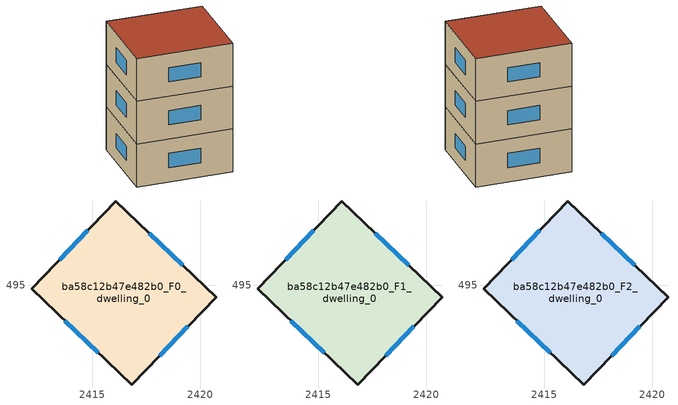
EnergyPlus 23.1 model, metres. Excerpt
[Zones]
ba58c12b47e482b0_F0_dwelling_0
 floor ground (EU_floor_Construction): 2420.74,494.44 2416.82,490.37 2412.18,494.83 2416.1,498.9 z0
 wall outside (EU_wall_Construction): 2412.18,494.83 2416.82,490.37 2420.74,494.44 2416.1,498.9 2412.18,494.83 z0:3
 window (EU_Window_Construction): 2413.72,493.35 2415.27,491.86 / 2414.79,497.55 2413.48,496.19 / 2419.19,495.93 2417.64,497.42 / 2418.12,491.73 2419.43,493.09 z1:2
ba58c12b47e482b0_F1_dwelling_0
 floor to ba58c12b47e482b0_F0_dwelling_0 (EU_floor_Construction): 2420.74,494.44 2416.82,490.37 2412.18,494.83 2416.1,498.9 z3
 wall outside (EU_wall_Construction): 2412.18,494.83 2416.82,490.37 2420.74,494.44 2416.1,498.9 2412.18,494.83 z3:6
 window (EU_Window_Construction): 2413.72,493.35 2415.27,491.86 / 2414.79,497.55 2413.48,496.19 / 2419.19,495.93 2417.64,497.42 / 2418.12,491.73 2419.43,493.09 z4:5
ba58c12b47e482b0_F2_dwelling_0
 floor to ba58c12b47e482b0_F1_dwelling_0 (EU_floor_Construction): 2420.74,494.44 2416.82,490.37 2412.18,494.83 2416.1,498.9 z6
 wall outside (EU_wall_Construction): 2412.18,494.83 2416.82,490.37 2420.74,494.44 2416.1,498.9 2412.18,494.83 z6:9
 window (EU_Window_Construction): 2413.72,493.35 2415.27,491.86 / 2414.79,497.55 2413.48,496.19 / 2419.19,495.93 2417.64,497.42 / 2418.12,491.73 2419.43,493.09 z7:8
 roof outside (EU_roof_Construction): 2416.82,490.37 2420.74,494.44 2416.1,498.9 2412.18,494.83 z9
[Building]
EU S2 Campaign: North Axis=0; Terrain=City; Solar Distribution=FullExterior
[Site:Location]
Bologna: Latitude=44.5; Longitude=11.25; Time Zone=1; Elevation=37
[SizingPeriod:WeatherFileDays]
AnnualSizingPeriod: Begin Month=1; Begin Day of Month=1; End Month=12; End Day of Month=31; Day of Week for Start Day=Monday; Use Weather File Daylight Saving Period=No; Use Weather File Rain and Snow Indicators=No
[MATERIAL]
EU_InternalMass_Material: Roughness=MediumRough; Thickness=0.1; Conductivity=1; Density=1800; Specific Heat=900; Thermal Absorptance=0.9; Solar Absorptance=0.7; Visible Absorptance=0.7
[MATERIAL:NOMASS] Roughness=MediumRough; Thermal Absorptance=0.9; Solar Absorptance=0.7; Visible Absorptance=0.7
Name | Thermal Resistance
EU_wall_NoMass | 0.937881
EU_roof_NoMass | 0.548572
EU_floor_NoMass | 0.71348
[WINDOWMATERIAL:SIMPLEGLAZINGSYSTEM]
EU_Window_SimpleGlazing: UFactor=4.25633; Solar Heat Gain Coefficient=0.85; Visible Transmittance=0.85
[CONSTRUCTION]
EU_wall_Construction: EU_wall_NoMass
EU_roof_Construction: EU_roof_NoMass
EU_floor_Construction: EU_floor_NoMass
EU_Window_Construction: EU_Window_SimpleGlazing
EU_InternalMass_Construction: EU_InternalMass_Material
[ZONE] Type=1; Multiplier=1; Ceiling Height=autocalculate; Volume=109.104; Floor Area=autocalculate; Part of Total Floor Area=Yes
ba58c12b47e482b0_F0_dwelling_0; ba58c12b47e482b0_F1_dwelling_0; ba58c12b47e482b0_F2_dwelling_0
[INTERNALMASS] Construction=EU_InternalMass_Construction; Surface Area=36.368
Name | Zone or ZoneList
ba58c12b47e482b0_F0_dwelling_0_EU_InternalMass | ba58c12b47e482b0_F0_dwelling_0
ba58c12b47e482b0_F1_dwelling_0_EU_InternalMass | ba58c12b47e482b0_F1_dwelling_0
ba58c12b47e482b0_F2_dwelling_0_EU_InternalMass | ba58c12b47e482b0_F2_dwelling_0
[OTHEREQUIPMENT] Fuel Type=Electricity; Design Level Calculation Method=Watts/Area; Power per Zone Floor Area=1; Fraction Latent=0; Fraction Radiant=0; Fraction Lost=0; Carbon Dioxide Generation Rate=0; EndUse Subcategory=EU_Step8_InternalGains
Name | Zone or ZoneList or Space or SpaceList | Schedule
EU_Step8_InternalGain_ba58c12b47e482b0_F0_dwelling_0_f000 | ba58c12b47e482b0_F0_dwelling_0 | EU_Step8_GainSchedule_ba58c12b47e482b0_F0_dwelling_0_f000
EU_Step8_InternalGain_ba58c12b47e482b0_F1_dwelling_0_f000 | ba58c12b47e482b0_F1_dwelling_0 | EU_Step8_GainSchedule_ba58c12b47e482b0_F1_dwelling_0_f000
EU_Step8_InternalGain_ba58c12b47e482b0_F2_dwelling_0_f000 | ba58c12b47e482b0_F2_dwelling_0 | EU_Step8_GainSchedule_ba58c12b47e482b0_F2_dwelling_0_f000
[ZONEVENTILATION:DESIGNFLOWRATE] Schedule=EU_AlwaysOn; Design Flow Rate Calculation Method=AirChanges/Hour; Air Changes per Hour=0.687892; Ventilation Type=Natural; Fan Pressure Rise=0; Fan Total Efficiency=1; Constant Term Coefficient=1; Temperature Term Coefficient=0; Velocity Term Coefficient=0; Velocity Squared Term Coefficient=0; Minimum Indoor Temperature=-100; Maximum Indoor Temperature=100; Delta Temperature=-100; Minimum Outdoor Temperature=-100; Maximum Outdoor Temperature=100; Maximum Wind Speed=40
Name | Zone or ZoneList or Space or SpaceList
EU_ConstantAir_ba58c12b47e482b0_F0_dwelling_0 | ba58c12b47e482b0_F0_dwelling_0
EU_ConstantAir_ba58c12b47e482b0_F1_dwelling_0 | ba58c12b47e482b0_F1_dwelling_0
EU_ConstantAir_ba58c12b47e482b0_F2_dwelling_0 | ba58c12b47e482b0_F2_dwelling_0
[HVACTEMPLATE:THERMOSTAT] Constant Heating Setpoint=20; Constant Cooling Setpoint=50
EU_HeatOnly_ba58c12b47e482b0_F0_dwelling_0; EU_HeatOnly_ba58c12b47e482b0_F1_dwelling_0; EU_HeatOnly_ba58c12b47e482b0_F2_dwelling_0
[HVACTEMPLATE:ZONE:IDEALLOADSAIRSYSTEM] System Availability Schedule=EU_AlwaysOn; Maximum Heating Supply Air Temperature=50; Minimum Cooling Supply Air Temperature=13; Maximum Heating Supply Air Humidity Ratio=0.0156; Minimum Cooling Supply Air Humidity Ratio=0.0077; Heating Limit=NoLimit; Cooling Limit=NoLimit; Heating Availability Schedule=EU_AlwaysOn; Cooling Availability Schedule=EU_CoolingOff; Dehumidification Control Type=ConstantSensibleHeatRatio; Cooling Sensible Heat Ratio=0.7; Dehumidification Setpoint=60; Humidification Control Type=None; Humidification Setpoint=30; Outdoor Air Method=None; Outdoor Air Flow Rate per Person=0.00944; Outdoor Air Flow Rate per Zone Floor Area=0; Outdoor Air Flow Rate per Zone=0; Demand Controlled Ventilation Type=None; Outdoor Air Economizer Type=NoEconomizer; Heat Recovery Type=None; Sensible Heat Recovery Effectiveness=0.7; Latent Heat Recovery Effectiveness=0.65
Name | Template Thermostat
ba58c12b47e482b0_F0_dwelling_0 | EU_HeatOnly_ba58c12b47e482b0_F0_dwelling_0
ba58c12b47e482b0_F1_dwelling_0 | EU_HeatOnly_ba58c12b47e482b0_F1_dwelling_0
ba58c12b47e482b0_F2_dwelling_0 | EU_HeatOnly_ba58c12b47e482b0_F2_dwelling_0
[SIZING:ZONE] Zone Cooling Design Supply Air Temperature Input Method=SupplyAirTemperature; Zone Cooling Design Supply Air Temperature=13; Zone Heating Design Supply Air Temperature Input Method=SupplyAirTemperature; Zone Heating Design Supply Air Temperature=50; Zone Cooling Design Supply Air Humidity Ratio=0.008; Zone Heating Design Supply Air Humidity Ratio=0.008; Cooling Design Air Flow Method=DesignDay; Cooling Design Air Flow Rate=0; Cooling Minimum Air Flow per Zone Floor Area=0.000762; Cooling Minimum Air Flow=0; Cooling Minimum Air Flow Fraction=0.2; Heating Design Air Flow Method=DesignDay; Heating Design Air Flow Rate=0; Heating Maximum Air Flow per Zone Floor Area=0.002032; Heating Maximum Air Flow=0.141576; Heating Maximum Air Flow Fraction=0.3; Account for Dedicated Outdoor Air System=No; Dedicated Outdoor Air System Control Strategy=NeutralSupplyAir; Dedicated Outdoor Air Low Setpoint Temperature for Design=autosize; Dedicated Outdoor Air High Setpoint Temperature for Design=autosize; Zone Load Sizing Method=Sensible Load Only No Latent Load; Zone Latent Cooling Design Supply Air Humidity Ratio Input Method=HumidityRatioDifference; Zone Cooling Design Supply Air Humidity Ratio Difference=0.005; Zone Latent Heating Design Supply Air Humidity Ratio Input Method=HumidityRatioDifference; Zone Humidification Design Supply Air Humidity Ratio Difference=0.005
ba58c12b47e482b0_F0_dwelling_0; ba58c12b47e482b0_F1_dwelling_0; ba58c12b47e482b0_F2_dwelling_0
[SCHEDULE:CONSTANT]
Name | Hourly Value
EU_AlwaysOn | 1
EU_CoolingOff | 0
[SCHEDULE:FILE] Column Number=1; Rows to Skip at Top=0; Number of Hours of Data=8760; Column Separator=Comma; Interpolate to Timestep=No; Minutes per Item=60; Adjust Schedule for Daylight Savings=Yes
Name | File
EU_Step8_GainSchedule_ba58c12b47e482b0_F0_dwelling_0_f000 | ../../schedules/ba58c12b47e482b0/ba58c12b47e482b0_F0_dwelling_0_f000_gain.csv
EU_Step8_GainSchedule_ba58c12b47e482b0_F1_dwelling_0_f000 | ../../schedules/ba58c12b47e482b0/ba58c12b47e482b0_F1_dwelling_0_f000_gain.csv
EU_Step8_GainSchedule_ba58c12b47e482b0_F2_dwelling_0_f000 | ../../schedules/ba58c12b47e482b0/ba58c12b47e482b0_F2_dwelling_0_f000_gain.csv
